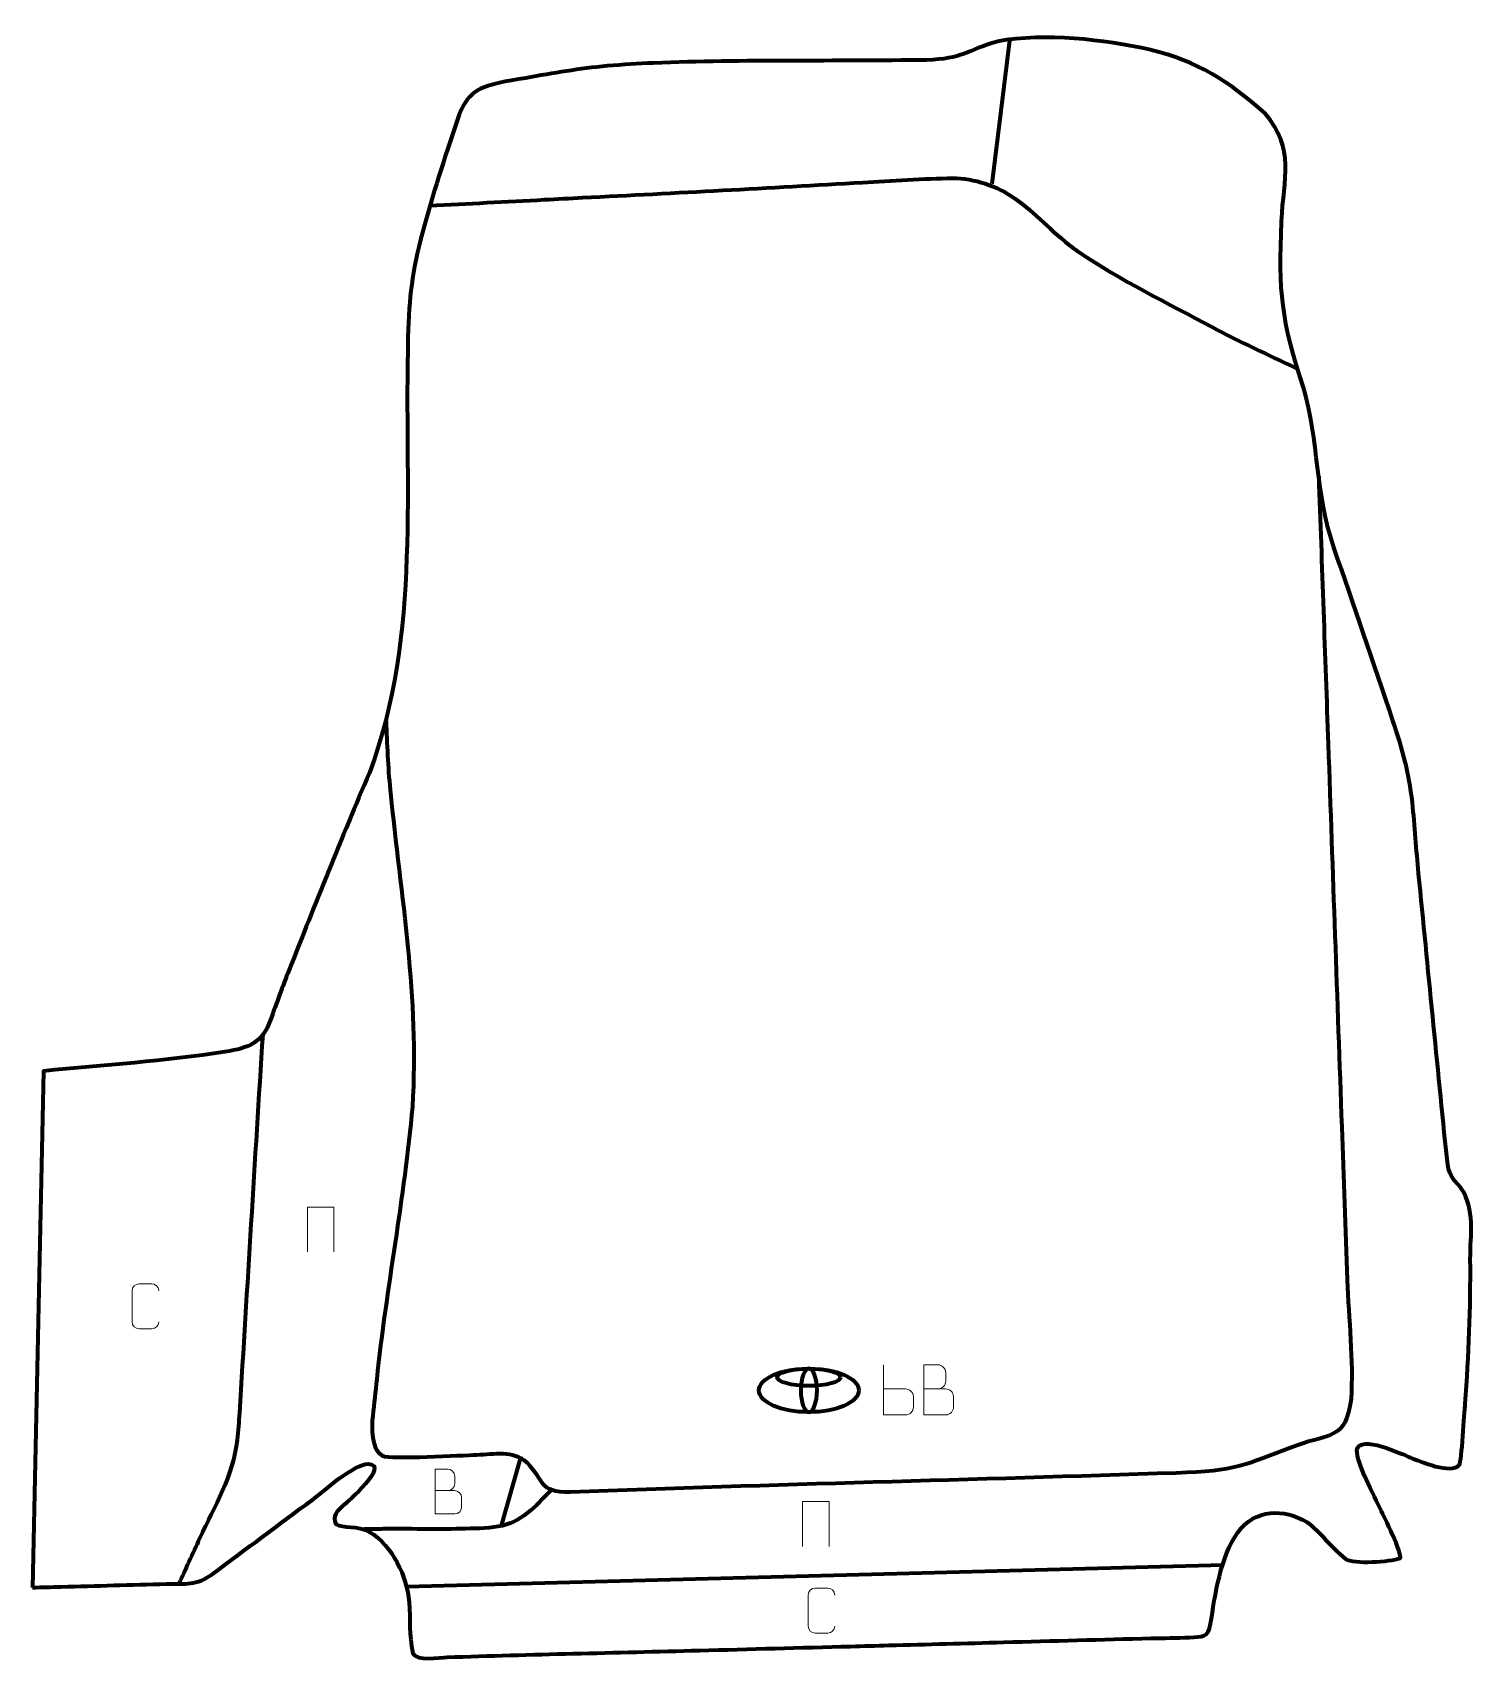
# Model space of a CAD drawing. Header units: millimetres. Extents: x 1048 to 1766, y -56 to 754.
import ezdxf

# ---------------------------------------------------------------- set-up
doc = ezdxf.new("R2010")
doc.units = ezdxf.units.MM
doc.header["$MEASUREMENT"] = 0
doc.layers.add('layer 2', color=7, linetype='Continuous')
doc.layers.add('layer 3', color=7, linetype='Continuous')

msp = doc.modelspace()

# ---------------------------------------------------------------- linework, layer by layer
at = {"layer": 'layer 2', "color": 142, "lineweight": 158}
for centre, major_axis, ratio in [((1434.2406, 78.7727), (24.8172, 0), 0.4361048), ((1434.2407, 85.3023), (15.7872, 0), 0.27194816)]:
    msp.add_ellipse(centre, major_axis=major_axis, ratio=ratio, dxfattribs=at)
for points in [[(1534.2319, 751.5287), (1534.2319, 751.5287), (1525.1751, 679.0075), (1525.1751, 679.0075)], [(1291.0708, 45.8816), (1291.0708, 45.8816), (1281.2287, 11.3898), (1281.2287, 11.3898)], [(1234.1182, -18.7676), (1234.1182, -18.7676), (1640.4361, -8.0893), (1640.4361, -8.0893)]]:
    msp.add_open_spline(points, degree=3, dxfattribs=at)
for points, knots in [([(1245.6285, 668.1041), (1264.6753, 669.0953), (1283.7222, 670.0864), (1302.769, 671.0776), (1302.769, 671.0776), (1309.1179, 671.408), (1315.4669, 671.7384), (1321.8158, 672.0687), (1321.8158, 672.0687), (1368.2252, 674.4838), (1414.5314, 676.865), (1460.9245, 679.656), (1460.9245, 679.656), (1475.5114, 680.5335), (1491.2078, 681.5986), (1505.7599, 681.7319), (1505.7599, 681.7319), (1516.45, 681.8298), (1527.9804, 677.8384), (1536.6939, 671.6881), (1536.6939, 671.6881), (1546.6074, 664.6908), (1555.0105, 654.9226), (1565.1802, 647.4057), (1565.1802, 647.4057), (1566.3399, 646.5484), (1567.4996, 645.7371), (1568.6877, 644.9207), (1568.6877, 644.9207), (1589.4092, 630.8719), (1612.5846, 619.5936), (1634.658, 607.7793), (1634.658, 607.7793), (1648.4756, 600.3736), (1662.7061, 593.7832), (1676.8907, 587.1205)], [0, 0, 0, 0, 0.1, 0.1, 0.1, 0.1, 0.2, 0.2, 0.2, 0.2, 0.3, 0.3, 0.3, 0.3, 0.4, 0.4, 0.4, 0.4, 0.5, 0.5, 0.5, 0.5, 0.6, 0.6, 0.6, 0.6, 0.7, 0.7, 0.7, 0.7, 0.8, 0.8, 0.8, 0.8, 1, 1, 1, 1]), ([(1687.7466, 533.3601), (1689.3189, 488.9584), (1690.8912, 444.5567), (1692.4635, 400.155), (1692.4635, 400.155), (1694.7096, 336.724), (1696.9557, 273.293), (1699.2019, 209.8619), (1699.2019, 209.8619), (1700.1003, 184.4895), (1700.9988, 159.1171), (1701.8972, 133.7447), (1701.8972, 133.7447), (1702.7303, 114.6575), (1705.0393, 93.4253), (1703.8381, 74.5308), (1703.8381, 74.5308), (1701.1669, 54.0311), (1693.7196, 57.576), (1676.8157, 51.3366), (1676.8157, 51.3366), (1649.3359, 41.104), (1647.2771, 38.6697), (1616.8879, 37.6437), (1616.8879, 37.6437), (1516.4737, 34.2772), (1416.0219, 31.8937), (1315.6225, 28.1276), (1315.6225, 28.1276), (1299.5596, 28.0039), (1303.2413, 33.4834), (1294.1255, 42.7689), (1294.1255, 42.7689), (1286.9131, 49.041), (1277.9225, 46.8888), (1268.9324, 46.5879), (1268.9324, 46.5879), (1261.912, 46.3125), (1226.1118, 44.2478), (1222.3617, 46.0555), (1222.3617, 46.0555), (1216.7076, 48.7811), (1216.8735, 60.7996), (1217.4817, 66.0883), (1217.4817, 66.0883), (1218.2221, 72.2869), (1218.8806, 78.0444), (1219.4792, 84.27), (1219.4792, 84.27), (1224.2258, 129.5646), (1233.2028, 174.6992), (1237.2129, 219.9088), (1237.2129, 219.9088), (1240.6521, 274.4406), (1231.4988, 323.8085), (1226.1645, 377.454), (1226.1645, 377.454), (1224.9979, 389.1867), (1224.638, 400.0433), (1224.1416, 411.7618)], [0, 0, 0, 0, 0.0625, 0.0625, 0.0625, 0.0625, 0.125, 0.125, 0.125, 0.125, 0.1875, 0.1875, 0.1875, 0.1875, 0.25, 0.25, 0.25, 0.25, 0.3125, 0.3125, 0.3125, 0.3125, 0.375, 0.375, 0.375, 0.375, 0.4375, 0.4375, 0.4375, 0.4375, 0.5, 0.5, 0.5, 0.5, 0.5625, 0.5625, 0.5625, 0.5625, 0.625, 0.625, 0.625, 0.625, 0.6875, 0.6875, 0.6875, 0.6875, 0.75, 0.75, 0.75, 0.75, 0.8125, 0.8125, 0.8125, 0.8125, 0.875, 0.875, 0.875, 0.875, 1, 1, 1, 1]), ([(1162.6323, 255.8238), (1158.6368, 193.06), (1154.8756, 130.3076), (1151.0349, 67.5368), (1151.0349, 67.5368), (1150.7605, 63.0522), (1150.4139, 58.6333), (1149.9237, 54.166), (1149.9237, 54.166), (1147.7893, 35.8471), (1138.7984, 21.4288), (1131.2379, 5.093), (1131.2379, 5.093), (1127.8081, -2.4185), (1124.3827, -9.9319), (1120.9507, -17.4424)], [0, 0, 0, 0, 0.2, 0.2, 0.2, 0.2, 0.4, 0.4, 0.4, 0.4, 0.6, 0.6, 0.6, 0.6, 1, 1, 1, 1]), ([(1430.203, 78.7728), (1430.203, 84.75), (1432.0107, 89.5956), (1434.2407, 89.5956), (1434.2407, 89.5956), (1436.4707, 89.5956), (1438.2784, 84.75), (1438.2784, 78.7728), (1438.2784, 78.7728), (1438.2784, 72.7955), (1436.4707, 67.9499), (1434.2407, 67.9499), (1434.2407, 67.9499), (1432.0107, 67.9499), (1430.203, 72.7955), (1430.203, 78.7728)], [0, 0, 0, 0, 0.2, 0.2, 0.2, 0.2, 0.4, 0.4, 0.4, 0.4, 0.6, 0.6, 0.6, 0.6, 1, 1, 1, 1]), ([(1306.0487, 29.0776), (1298.0677, 21.0761), (1291.3892, 12.9474), (1279.7333, 11.0079), (1279.7333, 11.0079), (1273.9804, 10.0506), (1267.1078, 10.0044), (1261.2602, 9.8781), (1261.2602, 9.8781), (1248.3302, 9.6093), (1235.3948, 9.9201), (1222.4634, 9.8114), (1222.4634, 9.8114), (1222.4634, 9.8114), (1221.5241, 9.8035), (1221.5241, 9.8035), (1221.5241, 9.8035), (1218.6469, 9.7766), (1215.7698, 9.7491), (1212.8927, 9.7228)], [0, 0, 0, 0, 0.16666667, 0.16666667, 0.16666667, 0.16666667, 0.33333333, 0.33333333, 0.33333333, 0.33333333, 0.5, 0.5, 0.5, 0.5, 0.66666667, 0.66666667, 0.66666667, 0.66666667, 1, 1, 1, 1])]:
    msp.add_open_spline(points, degree=3, knots=knots, dxfattribs=at)
at = {"layer": 'layer 2', "color": 142, "lineweight": 9}
for points, knots in [([(1184.8578, 147.618), (1184.8578, 147.618), (1184.8578, 169.9683), (1184.8578, 169.9683), (1184.8578, 169.9683), (1184.8578, 169.9683), (1197.9761, 169.9683), (1197.9761, 169.9683), (1197.9761, 169.9683), (1197.9761, 169.9683), (1197.9761, 147.618), (1197.9761, 147.618)], [0, 0, 0, 0, 0.25, 0.25, 0.25, 0.25, 0.5, 0.5, 0.5, 0.5, 1, 1, 1, 1]), ([(1110.952, 112.8233), (1110.8268, 110.7423), (1109.3246, 109.4171), (1107.4009, 109.4074), (1107.4009, 109.4074), (1105.3123, 109.4077), (1103.2237, 109.4077), (1101.1354, 109.4074), (1101.1354, 109.4074), (1099.4112, 109.313), (1097.6448, 111.0009), (1097.6549, 112.8077), (1097.6549, 112.8077), (1097.6552, 117.9759), (1097.6552, 123.1436), (1097.6549, 128.311), (1097.6549, 128.311), (1097.6587, 130.2261), (1099.2231, 131.766), (1101.151, 131.7539), (1101.151, 131.7539), (1103.234, 131.7539), (1105.3175, 131.7539), (1107.4009, 131.7539), (1107.4009, 131.7539), (1109.1445, 131.7857), (1110.9281, 130.4498), (1110.952, 128.2664)], [0, 0, 0, 0, 0.125, 0.125, 0.125, 0.125, 0.25, 0.25, 0.25, 0.25, 0.375, 0.375, 0.375, 0.375, 0.5, 0.5, 0.5, 0.5, 0.625, 0.625, 0.625, 0.625, 0.75, 0.75, 0.75, 0.75, 1, 1, 1, 1]), ([(1471.3453, 79.5095), (1474.9908, 79.5098), (1478.6364, 79.5098), (1482.2826, 79.5095), (1482.2826, 79.5095), (1484.2617, 79.4922), (1486.1887, 77.7528), (1486.1887, 75.6995), (1486.1887, 75.6995), (1486.1884, 74.5687), (1486.1884, 71.5137), (1486.1887, 70.3828), (1486.1887, 70.3828), (1486.2067, 68.5213), (1484.6614, 66.5037), (1482.3358, 66.5208), (1482.3358, 66.5208), (1478.6891, 66.5211), (1475.0432, 66.5211), (1471.3973, 66.5208), (1471.3973, 66.5208), (1471.3973, 74.8542), (1471.3973, 83.1877), (1471.3973, 91.5206)], [0, 0, 0, 0, 0.14285714, 0.14285714, 0.14285714, 0.14285714, 0.28571429, 0.28571429, 0.28571429, 0.28571429, 0.42857143, 0.42857143, 0.42857143, 0.42857143, 0.57142857, 0.57142857, 0.57142857, 0.57142857, 0.71428571, 0.71428571, 0.71428571, 0.71428571, 1, 1, 1, 1]), ([(1491.385, 79.5086), (1495.0236, 79.509), (1498.6107, 79.509), (1502.25, 79.5086), (1502.25, 79.5086), (1504.2255, 79.4913), (1506.1491, 77.7552), (1506.1491, 75.7056), (1506.1491, 75.7056), (1506.1487, 74.577), (1506.1487, 71.5276), (1506.1491, 70.3987), (1506.1491, 70.3987), (1506.1667, 68.5408), (1504.6246, 66.5269), (1502.3031, 66.5438), (1502.3031, 66.5438), (1498.6633, 66.5442), (1495.0239, 66.5442), (1491.385, 66.5438), (1491.385, 66.5438), (1491.385, 74.8621), (1491.385, 83.1799), (1491.385, 91.4974), (1491.385, 91.4974), (1493.7587, 91.4974), (1496.1328, 91.4974), (1498.507, 91.4974), (1498.507, 91.4974), (1500.1878, 91.515), (1502.2846, 89.6045), (1502.3023, 87.6421), (1502.3023, 87.6421), (1502.3019, 85.576), (1502.3019, 85.43), (1502.3023, 83.3635), (1502.3023, 83.3635), (1502.3196, 81.2974), (1500.4651, 79.4913), (1498.4551, 79.5086)], [0, 0, 0, 0, 0.09090909, 0.09090909, 0.09090909, 0.09090909, 0.18181818, 0.18181818, 0.18181818, 0.18181818, 0.27272727, 0.27272727, 0.27272727, 0.27272727, 0.36363636, 0.36363636, 0.36363636, 0.36363636, 0.45454545, 0.45454545, 0.45454545, 0.45454545, 0.54545455, 0.54545455, 0.54545455, 0.54545455, 0.63636364, 0.63636364, 0.63636364, 0.63636364, 0.72727273, 0.72727273, 0.72727273, 0.72727273, 0.81818182, 0.81818182, 0.81818182, 0.81818182, 1, 1, 1, 1]), ([(1248.2659, 28.8799), (1251.5249, 28.8803), (1254.7843, 28.8803), (1258.044, 28.8799), (1258.044, 28.8799), (1259.8133, 28.8644), (1261.5362, 27.3094), (1261.5362, 25.4736), (1261.5362, 25.4736), (1261.5359, 24.4628), (1261.5359, 21.7315), (1261.5362, 20.7204), (1261.5362, 20.7204), (1261.5521, 19.0563), (1260.1708, 17.2525), (1258.0915, 17.2677), (1258.0915, 17.2677), (1254.8314, 17.268), (1251.5717, 17.268), (1248.3124, 17.2677), (1248.3124, 17.2677), (1248.3124, 24.7181), (1248.3124, 32.1682), (1248.3124, 39.618), (1248.3124, 39.618), (1250.4385, 39.618), (1252.5649, 39.618), (1254.6914, 39.618), (1254.6914, 39.618), (1256.1969, 39.6338), (1258.0749, 37.9226), (1258.0908, 36.1649), (1258.0908, 36.1649), (1258.0904, 34.3143), (1258.0904, 34.1836), (1258.0908, 32.3327), (1258.0908, 32.3327), (1258.1062, 30.4821), (1256.4453, 28.8644), (1254.645, 28.8799)], [0, 0, 0, 0, 0.09090909, 0.09090909, 0.09090909, 0.09090909, 0.18181818, 0.18181818, 0.18181818, 0.18181818, 0.27272727, 0.27272727, 0.27272727, 0.27272727, 0.36363636, 0.36363636, 0.36363636, 0.36363636, 0.45454545, 0.45454545, 0.45454545, 0.45454545, 0.54545455, 0.54545455, 0.54545455, 0.54545455, 0.63636364, 0.63636364, 0.63636364, 0.63636364, 0.72727273, 0.72727273, 0.72727273, 0.72727273, 0.81818182, 0.81818182, 0.81818182, 0.81818182, 1, 1, 1, 1]), ([(1431.1222, 1.1026), (1431.1222, 1.1026), (1431.1222, 23.4529), (1431.1222, 23.4529), (1431.1222, 23.4529), (1431.1222, 23.4529), (1444.2405, 23.4529), (1444.2405, 23.4529), (1444.2405, 23.4529), (1444.2405, 23.4529), (1444.2405, 1.1026), (1444.2405, 1.1026)], [0, 0, 0, 0, 0.25, 0.25, 0.25, 0.25, 0.5, 0.5, 0.5, 0.5, 1, 1, 1, 1]), ([(1447.1522, -38.517), (1447.027, -40.598), (1445.5248, -41.9232), (1443.6011, -41.9329), (1443.6011, -41.9329), (1441.5125, -41.9326), (1439.4239, -41.9326), (1437.3356, -41.9329), (1437.3356, -41.9329), (1435.6114, -42.0273), (1433.845, -40.3394), (1433.855, -38.5326), (1433.855, -38.5326), (1433.8554, -33.3644), (1433.8554, -28.1967), (1433.855, -23.0293), (1433.855, -23.0293), (1433.8588, -21.1142), (1435.4233, -19.5743), (1437.3511, -19.5864), (1437.3511, -19.5864), (1439.4342, -19.5864), (1441.5176, -19.5864), (1443.6011, -19.5864), (1443.6011, -19.5864), (1445.3446, -19.5546), (1447.1283, -20.8905), (1447.1522, -23.0739)], [0, 0, 0, 0, 0.125, 0.125, 0.125, 0.125, 0.25, 0.25, 0.25, 0.25, 0.375, 0.375, 0.375, 0.375, 0.5, 0.5, 0.5, 0.5, 0.625, 0.625, 0.625, 0.625, 0.75, 0.75, 0.75, 0.75, 1, 1, 1, 1])]:
    msp.add_open_spline(points, degree=3, knots=knots, dxfattribs=at)
at = {"layer": 'layer 3', "color": 242, "lineweight": 158}
msp.add_open_spline([(1048.1881, -19.2937), (1048.1881, -19.2937), (1053.5677, 237.6168), (1053.5677, 237.6168), (1053.5677, 237.6168), (1083.6006, 240.6074), (1114.0346, 242.5271), (1143.8598, 247.1006), (1143.8598, 247.1006), (1155.9988, 249.362), (1162.2111, 251.246), (1166.5147, 263.1439), (1166.5147, 263.1439), (1169.5682, 271.6306), (1172.4244, 279.5256), (1175.7523, 287.9378), (1175.7523, 287.9378), (1188.7334, 320.8221), (1201.756, 353.4623), (1215.6598, 385.9772), (1215.6598, 385.9772), (1241.5157, 454.6186), (1232.8409, 530.6758), (1234.8778, 602.6091), (1234.8778, 602.6091), (1235.4836, 623.5556), (1236.7803, 634.406), (1242.0976, 654.8098), (1242.0976, 654.8098), (1247.0599, 673.5735), (1253.1914, 691.9797), (1259.2524, 710.4122), (1259.2524, 710.4122), (1264.9738, 727.8118), (1273.1968, 727.9657), (1293.4248, 731.5801), (1293.4248, 731.5801), (1307.5007, 734.0952), (1319.7784, 736.2674), (1334.1045, 737.5696), (1334.1045, 737.5696), (1341.6857, 738.2588), (1349.252, 738.7229), (1356.8566, 739.0494), (1356.8566, 739.0494), (1402.2544, 740.7492), (1447.3108, 739.8504), (1492.6439, 740.5434), (1492.6439, 740.5434), (1510.8498, 741.0797), (1512.4493, 745.2634), (1527.9978, 749.8169), (1527.9978, 749.8169), (1552.0321, 754.1895), (1580.3632, 750.6561), (1604.1429, 745.6412), (1604.1429, 745.6412), (1627.6791, 739.9426), (1642.9952, 730.0171), (1660.8991, 714.1064), (1660.8991, 714.1064), (1676.3861, 695.9151), (1670.2901, 681.997), (1669.2668, 660.3893), (1669.2668, 660.3893), (1667.7609, 624.518), (1669.1675, 611.8358), (1680.1532, 577.5643), (1680.1532, 577.5643), (1687.9123, 550.9943), (1686.1506, 524.9434), (1695.3458, 497.975), (1695.3458, 497.975), (1705.1243, 469.4699), (1715.1232, 440.8487), (1724.5403, 412.2356), (1724.5403, 412.2356), (1729.3636, 397.5807), (1732.7287, 386.6207), (1734.3497, 371.1348), (1734.3497, 371.1348), (1735.5704, 359.4727), (1736.2874, 347.6642), (1737.4583, 335.9166), (1737.4583, 335.9166), (1742.1788, 288.5279), (1746.7068, 241.1201), (1751.5785, 193.7466), (1751.5785, 193.7466), (1752.5666, 185.9112), (1753.6031, 184.8675), (1758.4963, 179.4855), (1758.4963, 179.4855), (1765.694, 168.7424), (1763.0979, 156.34), (1763.1664, 144.0041), (1763.1664, 144.0041), (1763.2934, 119.3183), (1762.5339, 96.6028), (1760.5973, 71.9868), (1760.5973, 71.9868), (1760.2905, 67.9685), (1758.8069, 43.2537), (1757.7386, 41.7544), (1757.7386, 41.7544), (1753.3678, 36.8781), (1738.4902, 43.3441), (1733.4095, 45.3291), (1733.4095, 45.3291), (1729.3419, 46.9916), (1707.8921, 57.1582), (1706.7827, 49.1178), (1706.7827, 49.1178), (1706.3938, 43.1086), (1715.5383, 25.9691), (1718.6673, 19.3735), (1718.6673, 19.3735), (1720.092, 16.3922), (1729.6952, -3.053), (1728.2393, -4.7321), (1728.2393, -4.7321), (1723.3148, -6.43), (1705.2264, -7.8903), (1701.0412, -4.9852), (1701.0412, -4.9852), (1693.9173, 0.6833), (1688.6951, 8.1094), (1682.0943, 13.1907), (1682.0943, 13.1907), (1670.2577, 20.0605), (1656.0595, 19.9096), (1647.5406, 8.0951), (1647.5406, 8.0951), (1638.9294, -3.8475), (1636.2209, -23.0809), (1634.0077, -37.445), (1634.0077, -37.445), (1632.9284, -44.4259), (1629.9778, -43.6936), (1623.5202, -44.0909), (1623.5202, -44.0909), (1617.1454, -44.483), (1610.721, -44.4095), (1604.3338, -44.5422), (1604.3338, -44.5422), (1579.9198, -45.2018), (1555.5058, -45.8613), (1531.0918, -46.5209), (1531.0918, -46.5209), (1512.0679, -47.0349), (1493.044, -47.5489), (1474.0201, -48.0628), (1474.0201, -48.0628), (1467.6788, -48.2341), (1461.3375, -48.4055), (1454.9962, -48.5768), (1454.9962, -48.5768), (1429.9481, -49.2535), (1404.8999, -49.9302), (1379.8518, -50.607), (1379.8518, -50.607), (1338.0155, -51.7336), (1296.1171, -52.5148), (1254.2975, -53.9936), (1254.2975, -53.9936), (1250.7544, -54.1915), (1238.9569, -56.0689), (1237.364, -52.0892), (1237.364, -52.0892), (1235.1473, -41.9667), (1236.061, -36.2591), (1235.4933, -26.5939), (1235.4933, -26.5939), (1234.241, -13.7897), (1227.2732, 1.4226), (1215.9222, 8.2012), (1215.9222, 8.2012), (1209.7825, 11.8677), (1202.4387, 9.9508), (1199.0079, 12.2808), (1199.0079, 12.2808), (1196.8171, 16.2762), (1199.7695, 18.793), (1202.6997, 21.4381), (1202.6997, 21.4381), (1204.6002, 23.1538), (1226.211, 41.8148), (1215.0855, 42.2395), (1215.0855, 42.2395), (1207.8273, 42.021), (1193.6655, 29.1738), (1187.3199, 24.3872), (1187.3199, 24.3872), (1170.9085, 12.0294), (1154.2995, -0.1244), (1137.8329, -12.4346), (1137.8329, -12.4346), (1129.7062, -18.51), (1124.1346, -17.3174), (1114.6593, -17.5175), (1114.6593, -17.5175), (1097.2463, -17.8851), (1079.8367, -18.4852), (1062.4252, -18.9315), (1062.4252, -18.9315), (1057.6795, -19.0522), (1052.9338, -19.173), (1048.1881, -19.2937)], degree=3, knots=[0, 0, 0, 0, 0.01886792, 0.01886792, 0.01886792, 0.01886792, 0.03773585, 0.03773585, 0.03773585, 0.03773585, 0.05660377, 0.05660377, 0.05660377, 0.05660377, 0.0754717, 0.0754717, 0.0754717, 0.0754717, 0.09433962, 0.09433962, 0.09433962, 0.09433962, 0.11320755, 0.11320755, 0.11320755, 0.11320755, 0.13207547, 0.13207547, 0.13207547, 0.13207547, 0.1509434, 0.1509434, 0.1509434, 0.1509434, 0.16981132, 0.16981132, 0.16981132, 0.16981132, 0.18867925, 0.18867925, 0.18867925, 0.18867925, 0.20754717, 0.20754717, 0.20754717, 0.20754717, 0.22641509, 0.22641509, 0.22641509, 0.22641509, 0.24528302, 0.24528302, 0.24528302, 0.24528302, 0.26415094, 0.26415094, 0.26415094, 0.26415094, 0.28301887, 0.28301887, 0.28301887, 0.28301887, 0.30188679, 0.30188679, 0.30188679, 0.30188679, 0.32075472, 0.32075472, 0.32075472, 0.32075472, 0.33962264, 0.33962264, 0.33962264, 0.33962264, 0.35849057, 0.35849057, 0.35849057, 0.35849057, 0.37735849, 0.37735849, 0.37735849, 0.37735849, 0.39622642, 0.39622642, 0.39622642, 0.39622642, 0.41509434, 0.41509434, 0.41509434, 0.41509434, 0.43396226, 0.43396226, 0.43396226, 0.43396226, 0.45283019, 0.45283019, 0.45283019, 0.45283019, 0.47169811, 0.47169811, 0.47169811, 0.47169811, 0.49056604, 0.49056604, 0.49056604, 0.49056604, 0.50943396, 0.50943396, 0.50943396, 0.50943396, 0.52830189, 0.52830189, 0.52830189, 0.52830189, 0.54716981, 0.54716981, 0.54716981, 0.54716981, 0.56603774, 0.56603774, 0.56603774, 0.56603774, 0.58490566, 0.58490566, 0.58490566, 0.58490566, 0.60377358, 0.60377358, 0.60377358, 0.60377358, 0.62264151, 0.62264151, 0.62264151, 0.62264151, 0.64150943, 0.64150943, 0.64150943, 0.64150943, 0.66037736, 0.66037736, 0.66037736, 0.66037736, 0.67924528, 0.67924528, 0.67924528, 0.67924528, 0.69811321, 0.69811321, 0.69811321, 0.69811321, 0.71698113, 0.71698113, 0.71698113, 0.71698113, 0.73584906, 0.73584906, 0.73584906, 0.73584906, 0.75471698, 0.75471698, 0.75471698, 0.75471698, 0.77358491, 0.77358491, 0.77358491, 0.77358491, 0.79245283, 0.79245283, 0.79245283, 0.79245283, 0.81132075, 0.81132075, 0.81132075, 0.81132075, 0.83018868, 0.83018868, 0.83018868, 0.83018868, 0.8490566, 0.8490566, 0.8490566, 0.8490566, 0.86792453, 0.86792453, 0.86792453, 0.86792453, 0.88679245, 0.88679245, 0.88679245, 0.88679245, 0.90566038, 0.90566038, 0.90566038, 0.90566038, 0.9245283, 0.9245283, 0.9245283, 0.9245283, 0.94339623, 0.94339623, 0.94339623, 0.94339623, 0.96226415, 0.96226415, 0.96226415, 0.96226415, 1, 1, 1, 1], dxfattribs=at)

doc.saveas('drawing.dxf')
